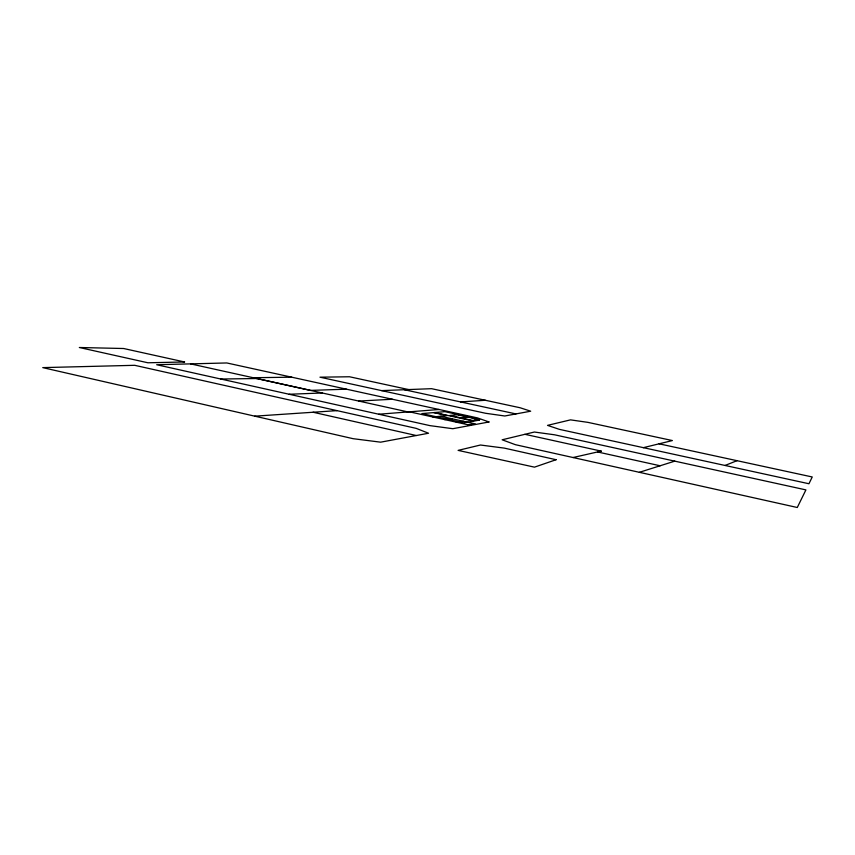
<?xml version="1.0" encoding="UTF-8"?>
<svg xmlns="http://www.w3.org/2000/svg" width="855" height="855" viewBox="0 0 855 855"><rect width="100%" height="100%" fill="white"/><g stroke="black" fill="none" stroke-linecap="round" stroke-linejoin="round"><path stroke-width="1.28" d="M725.029 465.462L737.01 460.685M639.38 472.313L674.777 461.144M643.366 447.667L672.393 440.56L587.877 422.359L570.509 419.869L547.521 425.373L559.437 429.37L808.937 483.748L812.25 476.972L659.098 443.82M524.917 434.308L502.152 439.791L515.394 444.686L797.277 507.496L805.912 489.894L554.574 434.8L534.375 432.032L524.917 434.308L601.225 451.119L573.042 457.532M601.225 451.119L597.517 451.953L660.124 465.772M416.321 435.526L428.537 433.239L416.182 428.366L134.684 365.309L42.75 367.618L353.126 438.69L380.635 442.174L416.321 435.526L313.069 412.238M467.909 424.743L475.305 423.898L440.752 416.278M456.185 422.146L463.741 421.344M444.504 419.57L452.22 418.811M461.176 417.924L468.412 417.219M432.887 417.005L447.283 415.573L433.752 412.602M439.117 409.492L407.963 411.939L190.558 363.877M378.733 414.226L409.438 411.821L470.774 425.373M460.567 401.925L485.351 400.268M254.747 416.171L337.02 410.635M358.747 401.059L392.36 399.253M381.565 390.607L431.561 388.683L520.129 407.76L530.677 411.202L504.792 415.99L485.576 413.275L319.962 377.183L349.503 376.766L408.594 389.57M289.129 394.251L322.239 392.99M346.435 389.185L310.547 390.404L253.144 377.718L291.715 377.194M220.846 379.032L256.778 378.519M404.33 389.73L515.95 413.927M434.522 412.538L473.595 421.13M556.092 459.712L534.482 467.151L458.109 450.382L480.457 445.017L504.29 448.106L556.092 459.712M488.985 421.975L452.829 428.708L429.947 425.63L156.668 364.732L226.799 362.958L477.464 417.903L488.985 421.975M478.918 420.19L463.87 422.851L421.91 413.585L444.931 411.661L471.126 417.411L478.918 420.19M479.602 419.677L472.516 420.425L449.89 415.445L457.265 414.771L479.602 419.677M184.562 361.975L147.904 362.777L79.323 347.504L123.612 348.509L184.562 361.975"/></g></svg>
